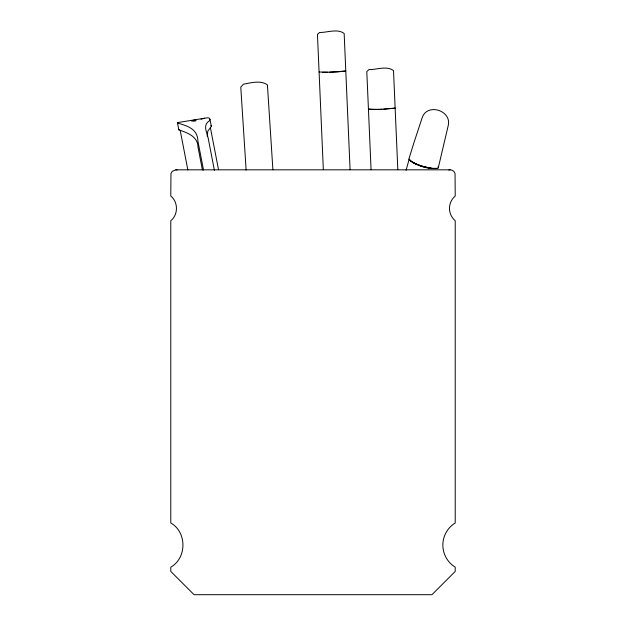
<?xml version="1.0" encoding="UTF-8"?>
<svg xmlns="http://www.w3.org/2000/svg" width="626" height="626" viewBox="0 0 626 626"><rect width="100%" height="100%" fill="white"/><g stroke="black" fill="none" stroke-linecap="round" stroke-linejoin="round"><path stroke-width="0.94" d="M438.278 167.846L448.2 125.662C452.05 110.52 427.143 102.601 422.174 117.735L413.637 143.62L408.935 158.91L409.169 159.888C416.939 165.968 427.675 169.192 437.511 168.519L438.278 167.846L438.051 166.868M406.078 170.303L409.185 159.121L410.899 161.351L416.157 164.106M202.417 169.99L197.988 147.11C197.879 136.249 187.088 132.673 178.84 129.879L177.432 122.618L204.639 118.22C206.298 118.118 209.428 116.859 209.976 119.276L209.35 120.896C201.979 125.325 207.621 133.408 208.458 139.606L214.405 170.327M209.976 119.276L211.353 126.413L207.785 131.147L207.214 136.124M178.84 129.879L179.725 129.605M204.639 118.22L200.993 119.206M437.433 168.339L430.445 168.371L419.459 165.475M450.157 169.826L175.843 169.826L172.26 171.313L170.953 173.582L170.781 196.016C178.332 202.057 178.332 214.71 170.781 220.751L170.781 522.976C186.986 532.092 186.986 558.032 170.781 567.148L170.781 571.413L194.068 594.7L431.932 594.7L455.219 571.413L455.219 567.148A25.901 25.901 0 0 1 455.219 522.976L455.219 220.751A16.19 16.19 0 0 1 455.219 196.016L455.047 173.582A5.063 5.063 0 0 0 448.85 169.998M327.789 72.287L319.088 71.982M329.699 72.217L345.795 71.02L337.328 71.943L322.343 72.28M381.907 109.253L373.315 109.558L368.432 109.12L379.716 109.425L395.147 108.149L383.808 109.182M432.574 168.543L423.184 166.626L413.097 162.713M433.035 168.472C424.866 167.212 415.993 165.342 409.6 159.802M175.843 169.826L177.15 169.998M177.432 122.618L177.714 123.111C187.643 125.896 197.652 128.917 197.949 141.273L203.528 170.076M210.985 125.49L211.353 126.413M210.352 127.438L218.513 169.615M180.249 130.654L187.847 169.951M272.897 169.779L267.412 84.839C260.596 80.018 251.042 82.82 243.428 84.174L240.775 87.1L246.128 170.092M397.815 169.638L393.511 70.597C386.758 65.495 376.789 69.752 368.933 69.611L366.797 71.567L371.069 169.63M350.083 169.599L344.159 33.468C337.414 28.366 327.445 32.615 319.581 32.474L317.452 34.43L323.337 169.591M191.47 120.763C195.938 122.414 199.091 118.588 191.47 120.763"/></g></svg>
